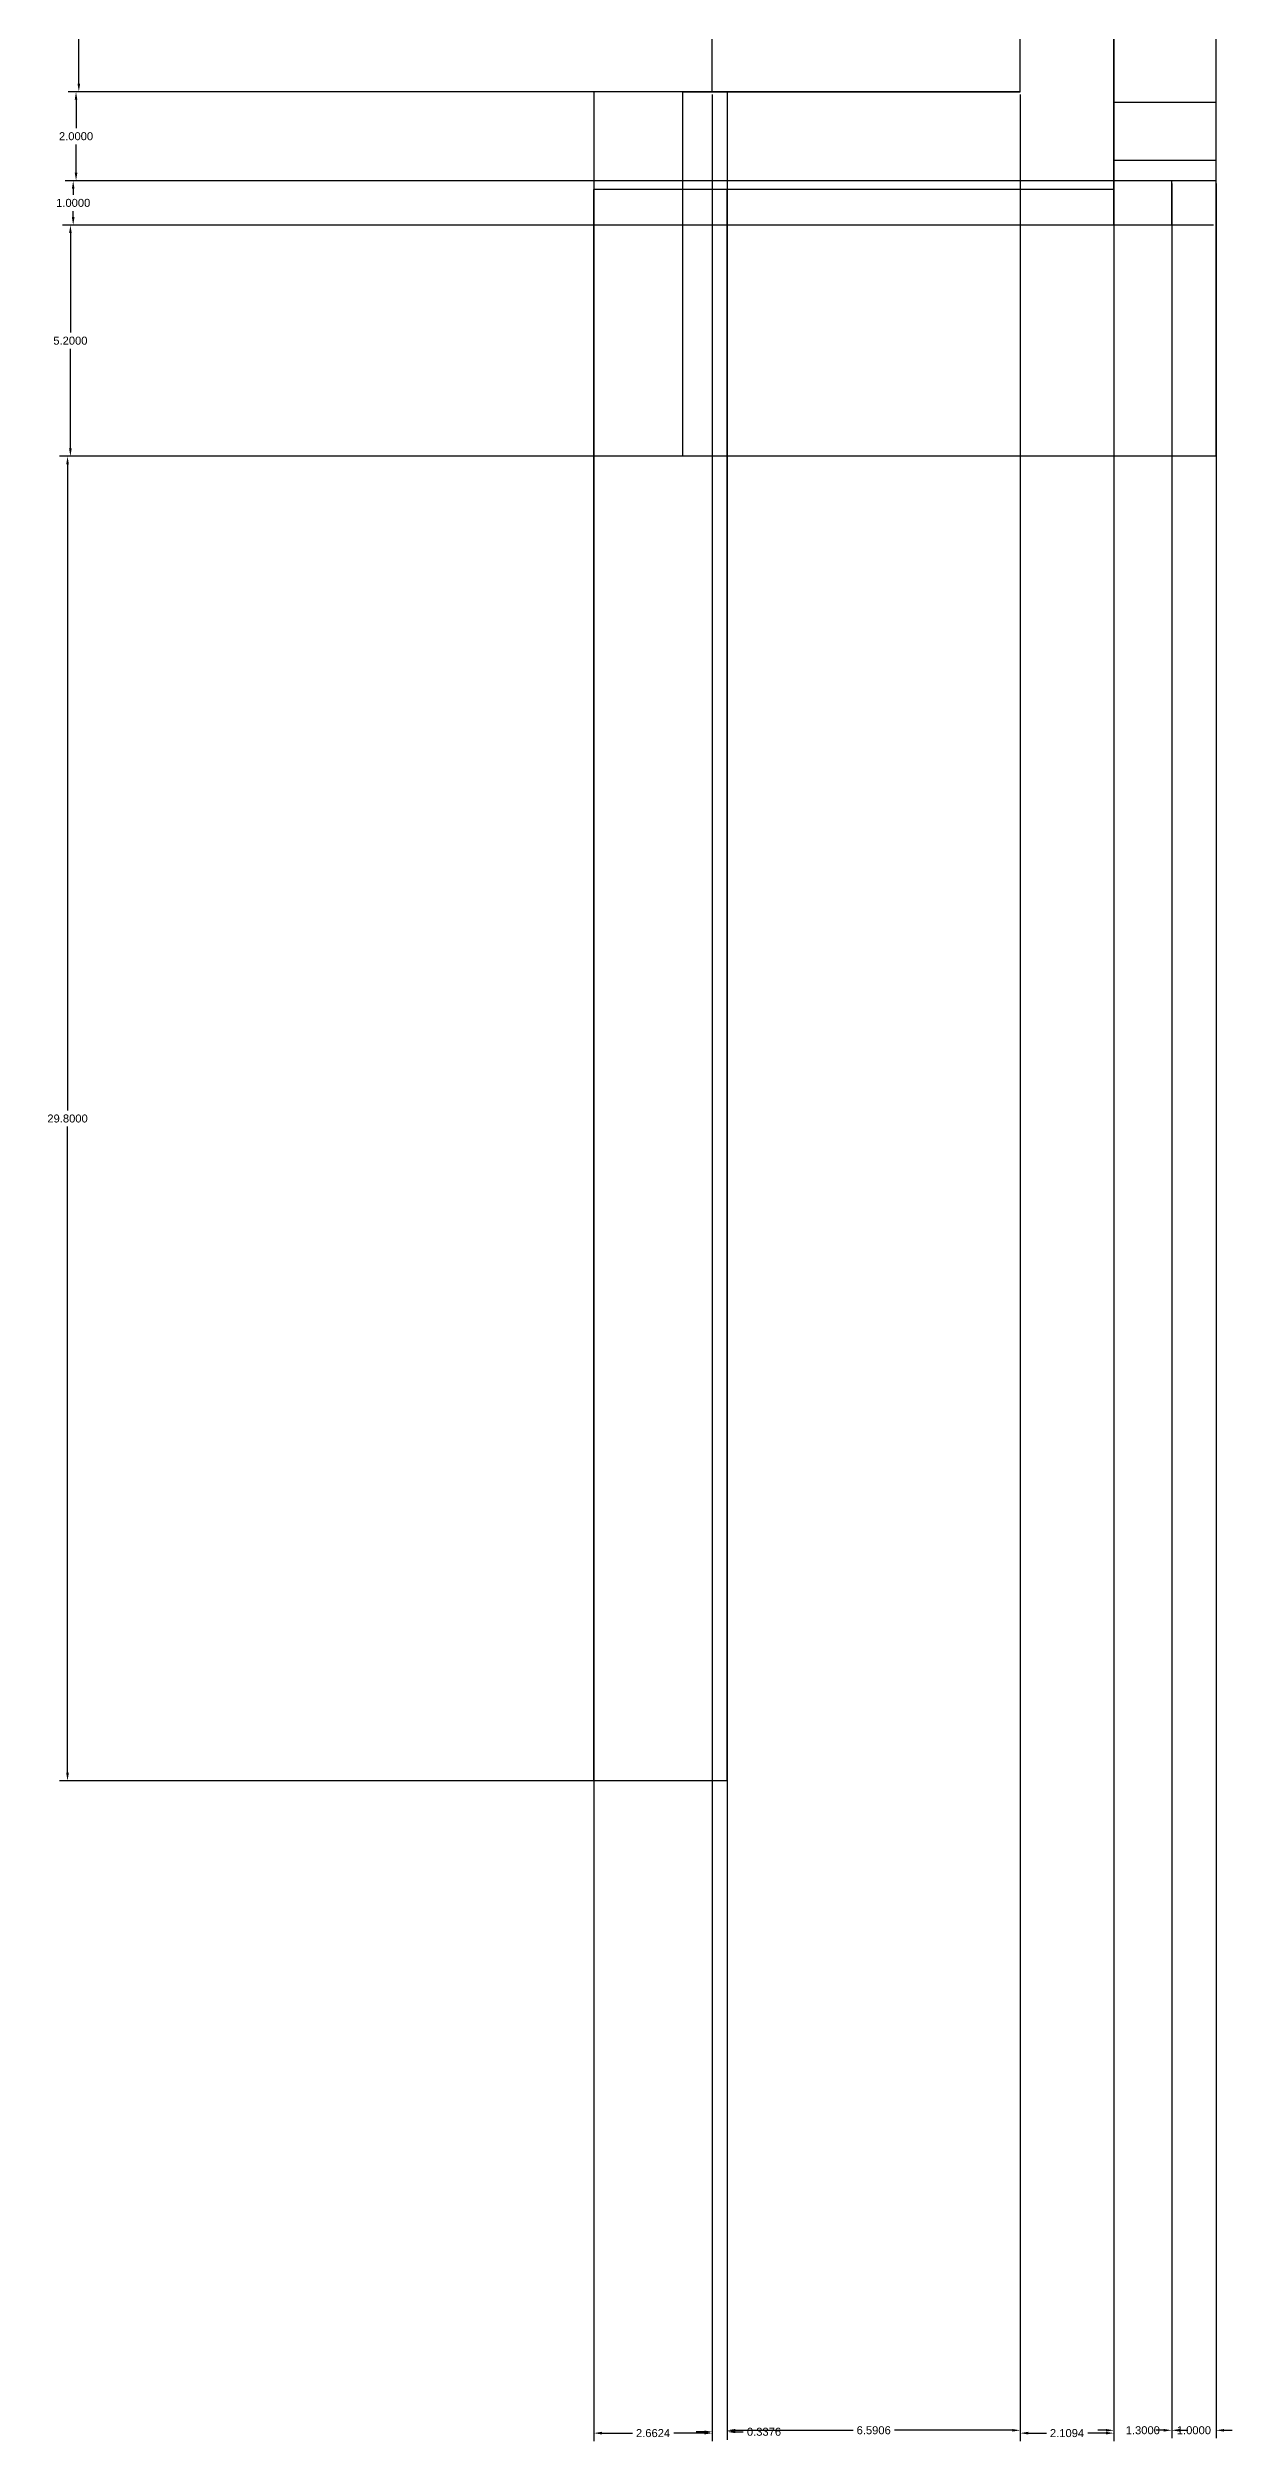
# Model space of a CAD drawing. Extents: x -25.8 to 0.9, y -67.4 to 31.5.
# Drawn here: x -25.8 to 0.9, y -67.4 to -13.5 of the extents above; entities that cross this region are included whole.
import ezdxf

# ---------------------------------------------------------------- set-up
doc = ezdxf.new("R2010")
doc.units = 0
doc.header["$MEASUREMENT"] = 0
doc.layers.get('0').update_dxf_attribs({"linetype": 'CONTINUOUS'})
doc.layers.get('Defpoints').update_dxf_attribs({"linetype": 'CONTINUOUS'})
doc.styles.get("Standard").update_dxf_attribs({"font": 'ARIAL.TTF'})
doc.dimstyles.get("Standard").update_dxf_attribs({"dimtxt": 0.18, "dimasz": 0.18, "dimexe": 0.18, "dimexo": 0.0625, "dimgap": 0.09, "dimtad": 0, "dimtih": 1, "dimtoh": 1, "dimdec": 4, "dimzin": 0, "dimdsep": 46, "dimtxsty": 'STANDARD', "dimcen": 0.09, "dimadec": 0, "dimazin": 0, "dimtfac": 1, "dimtdec": 4, "dimtofl": 0, "dimtmove": 0, "dimatfit": 3, "dimfxl": 1, "dimtolj": 1, "dimtzin": 0, "dimarcsym": 0})

# ---------------------------------------------------------------- blocks, each defined once
blk = doc.blocks.new('UNION003')
at = {"color": 0}
for p, q in [((-13.5, -4.3), (-13.5, 31.5)), ((-10.5, 31.5), (-13.5, 31.5)), ((-10.5, 1.7), (-10.5, 31.5)), ((-13.5, 28.01), (-13.5, 28.2)), ((-13.5, 27.468), (-13.5, 28.01)), ((-13.5, 26.657), (-13.5, 27.468)), ((-13.5, 25.7), (-13.5, 26.657)), ((-13.5, 24.743), (-13.5, 25.7)), ((-13.5, 23.932), (-13.5, 24.743)), ((-13.5, 23.39), (-13.5, 23.932)), ((-13.5, 23.2), (-13.5, 23.39)), ((-13.5, 6.533), (-13.5, 6.7)), ((-13.5, 6.056), (-13.5, 6.533)), ((-13.5, 5.342), (-13.5, 6.056)), ((-13.5, 4.5), (-13.5, 5.342)), ((-13.5, 3.658), (-13.5, 4.5)), ((-13.5, 2.944), (-13.5, 3.658)), ((-13.5, 2.467), (-13.5, 2.944)), ((-13.5, 2.3), (-13.5, 2.467)), ((-11.5, -4.3), (-11.5, 1.7)), ((-10.5, 1.7), (-11.5, 1.7)), ((-10.5, -4.3), (-10.5, 1.7)), ((0.5, 1.7), (-10.5, 1.7)), ((0.5, -4.5), (0.5, 1.7)), ((-1.8, -4.3), (-1.8, -3.5)), ((-0.5, -3.5), (-1.8, -3.5)), ((-0.5, -4.5), (-0.5, -3.5)), ((-0.5, -4.5), (-0.5, -3.5)), ((-13.5, -4.3), (-13.5, -6.5)), ((-11.5, -4.3), (-13.5, -4.3)), ((-11.5, -6.5), (-11.5, -4.3)), ((-10.5, -4.3), (-11.5, -4.3)), ((-10.5, -4.3), (-10.5, -6.5)), ((-1.8, -4.3), (-10.5, -4.3)), ((-1.8, -16.7), (-1.8, -4.3)), ((-1.8, -4.5), (-1.8, -4.3)), ((-1.8, -4.5), (-1.8, -4.957)), ((-0.5, -4.5), (-1.8, -4.5)), ((0.5, -4.5), (-0.5, -4.5)), ((0.5, -4.957), (0.5, -4.5)), ((-1.8, -4.957), (-1.8, -6.257)), ((0.5, -4.957), (-1.8, -4.957)), ((0.5, -6.257), (0.5, -4.957)), ((-1.8, -6.257), (-1.8, -8.204)), ((0.5, -6.257), (-1.8, -6.257)), ((0.5, -8.204), (0.5, -6.257)), ((-11.5, -6.5), (-13.5, -6.5)), ((-11.5, -6.5), (-10.5, -6.5)), ((-10.838, -14.5), (-10.838, -6.5)), ((-10.5, -6.5), (-3.909, -6.5)), ((-3.909, -14.5), (-3.909, -6.5)), ((-1.8, -8.204), (-1.8, -10.5)), ((0.5, -8.204), (-1.8, -8.204)), ((0.5, -10.5), (0.5, -8.204)), ((-1.8, -10.5), (-1.8, -12.796)), ((0.5, -10.5), (-1.8, -10.5)), ((0.5, -12.796), (0.5, -10.5)), ((-1.8, -12.796), (-1.8, -14.743)), ((0.5, -12.796), (-1.8, -12.796)), ((0.5, -14.743), (0.5, -12.796)), ((-11.5, -14.5), (-13.5, -14.5)), ((-13.5, -14.5), (-13.5, -16.7)), ((-11.5, -14.5), (-10.5, -14.5)), ((-11.5, -16.7), (-11.5, -14.5)), ((-10.5, -14.5), (-10.838, -14.5)), ((-3.909, -14.5), (-10.5, -14.5)), ((-10.5, -14.5), (-3.909, -14.5)), ((-10.5, -14.5), (-10.5, -16.7)), ((-1.8, -14.743), (-1.8, -16.043)), ((0.5, -14.743), (-1.8, -14.743)), ((0.5, -16.043), (0.5, -14.743)), ((-1.8, -16.043), (-1.8, -16.5)), ((0.5, -16.043), (-1.8, -16.043)), ((0.5, -16.5), (0.5, -16.043)), ((-1.8, -16.7), (-1.8, -16.5)), ((-0.5, -16.5), (-1.8, -16.5)), ((0.5, -16.5), (-0.5, -16.5)), ((0.5, -16.5), (-0.5, -16.5)), ((-0.5, -17.5), (-0.5, -16.5)), ((-0.5, -17.5), (-0.5, -16.5)), ((0.5, -22.7), (0.5, -16.5)), ((-11.5, -16.7), (-13.5, -16.7)), ((-13.5, -52.5), (-13.5, -16.7)), ((-11.5, -16.7), (-13.5, -16.7)), ((-10.5, -16.7), (-11.5, -16.7)), ((-10.5, -16.7), (-11.5, -16.7)), ((-11.5, -22.7), (-11.5, -16.7)), ((-1.8, -16.7), (-10.5, -16.7)), ((-1.8, -16.7), (-10.5, -16.7)), ((-10.5, -22.7), (-10.5, -16.7)), ((-1.8, -17.5), (-1.8, -16.7)), ((-0.5, -17.5), (-1.8, -17.5)), ((-0.5, -17.5), (-1.8, -17.5)), ((-10.5, -22.7), (-11.5, -22.7)), ((0.5, -22.7), (-10.5, -22.7)), ((-10.5, -52.5), (-10.5, -22.7)), ((-13.5, -23.467), (-13.5, -23.3)), ((-13.5, -23.944), (-13.5, -23.467)), ((-13.5, -24.658), (-13.5, -23.944)), ((-13.5, -25.5), (-13.5, -24.658)), ((-13.5, -26.342), (-13.5, -25.5)), ((-13.5, -27.056), (-13.5, -26.342)), ((-13.5, -27.533), (-13.5, -27.056)), ((-13.5, -27.7), (-13.5, -27.533)), ((-13.5, -44.39), (-13.5, -44.2)), ((-13.5, -44.932), (-13.5, -44.39)), ((-13.5, -45.743), (-13.5, -44.932)), ((-13.5, -46.7), (-13.5, -45.743)), ((-13.5, -47.657), (-13.5, -46.7)), ((-13.5, -48.468), (-13.5, -47.657)), ((-13.5, -49.01), (-13.5, -48.468)), ((-13.5, -49.2), (-13.5, -49.01)), ((-10.5, -52.5), (-13.5, -52.5))]:
    blk.add_line(p, q, dxfattribs=at)
blk = doc.blocks.new('*D1')
at = {"color": 0, "linetype": 'Continuous', "lineweight": -2, "transparency": 16777216}
for p, q in [((-13.5, -14.562), (-13.5, -67.356)), ((-10.838, -14.562), (-10.838, -67.356)), ((-13.32, -67.176), (-12.634, -67.176)), ((-11.018, -67.176), (-11.703, -67.176))]:
    blk.add_line(p, q, dxfattribs=at)
at = {"color": 0, "linetype": 'Continuous', "transparency": 16777216}
for points in [[(-13.32, -67.146), (-13.32, -67.206), (-13.5, -67.176)], [(-11.018, -67.146), (-11.018, -67.206), (-10.838, -67.176)]]:
    blk.add_solid(points, dxfattribs=at)
at = {"layer": 'Defpoints', "color": 0, "linetype": 'Continuous', "transparency": 16777216}
for p in [(-13.5, -14.5), (-10.838, -14.5), (-10.838, -67.176)]:
    blk.add_point(p, dxfattribs=at)
at = {"color": 0, "linetype": 'Continuous', "transparency": 16777216, "insert": (-12.169, -67.176), "char_height": 0.18, "attachment_point": 5}
blk.add_mtext('\\A1;2.6624', dxfattribs=at)
blk = doc.blocks.new('*D2')
at = {"color": 0, "linetype": 'Continuous', "lineweight": -2, "transparency": 16777216}
for p, q in [((-10.838, -14.562), (-10.838, -67.326)), ((-10.5, -14.562), (-10.5, -67.326)), ((-11.018, -67.146), (-11.198, -67.146)), ((-10.32, -67.146), (-10.14, -67.146))]:
    blk.add_line(p, q, dxfattribs=at)
at = {"color": 0, "linetype": 'Continuous', "transparency": 16777216}
for points in [[(-11.018, -67.116), (-11.018, -67.176), (-10.838, -67.146)], [(-10.32, -67.116), (-10.32, -67.176), (-10.5, -67.146)]]:
    blk.add_solid(points, dxfattribs=at)
at = {"layer": 'Defpoints', "color": 0, "linetype": 'Continuous', "transparency": 16777216}
for p in [(-10.838, -14.5), (-10.5, -14.5), (-10.5, -67.146)]:
    blk.add_point(p, dxfattribs=at)
at = {"color": 0, "linetype": 'Continuous', "transparency": 16777216, "insert": (-9.673, -67.146), "char_height": 0.18, "attachment_point": 5}
blk.add_mtext('\\A1;0.3376', dxfattribs=at)
blk = doc.blocks.new('*D3')
at = {"color": 0, "linetype": 'Continuous', "lineweight": -2, "transparency": 16777216}
for p, q in [((-10.5, -14.562), (-10.5, -67.292)), ((-3.909, -14.562), (-3.909, -67.292)), ((-10.32, -67.112), (-7.67, -67.112)), ((-4.089, -67.112), (-6.739, -67.112))]:
    blk.add_line(p, q, dxfattribs=at)
at = {"color": 0, "linetype": 'Continuous', "transparency": 16777216}
for points in [[(-10.32, -67.082), (-10.32, -67.142), (-10.5, -67.112)], [(-4.089, -67.082), (-4.089, -67.142), (-3.909, -67.112)]]:
    blk.add_solid(points, dxfattribs=at)
at = {"layer": 'Defpoints', "color": 0, "linetype": 'Continuous', "transparency": 16777216}
for p in [(-10.5, -14.5), (-3.909, -14.5), (-3.909, -67.112)]:
    blk.add_point(p, dxfattribs=at)
at = {"color": 0, "linetype": 'Continuous', "transparency": 16777216, "insert": (-7.205, -67.112), "char_height": 0.18, "attachment_point": 5}
blk.add_mtext('\\A1;6.5906', dxfattribs=at)
blk = doc.blocks.new('*D4')
at = {"color": 0, "linetype": 'Continuous', "lineweight": -2, "transparency": 16777216}
for p, q in [((-3.909, -14.562), (-3.909, -67.356)), ((-1.8, -14.562), (-1.8, -67.356)), ((-3.729, -67.176), (-3.32, -67.176)), ((-1.98, -67.176), (-2.389, -67.176))]:
    blk.add_line(p, q, dxfattribs=at)
at = {"color": 0, "linetype": 'Continuous', "transparency": 16777216}
for points in [[(-3.729, -67.146), (-3.729, -67.206), (-3.909, -67.176)], [(-1.98, -67.146), (-1.98, -67.206), (-1.8, -67.176)]]:
    blk.add_solid(points, dxfattribs=at)
at = {"layer": 'Defpoints', "color": 0, "linetype": 'Continuous', "transparency": 16777216}
for p in [(-3.909, -14.5), (-1.8, -14.5), (-1.8, -67.176)]:
    blk.add_point(p, dxfattribs=at)
at = {"color": 0, "linetype": 'Continuous', "transparency": 16777216, "insert": (-2.855, -67.176), "char_height": 0.18, "attachment_point": 5}
blk.add_mtext('\\A1;2.1094', dxfattribs=at)
blk = doc.blocks.new('*D5')
at = {"color": 0, "linetype": 'Continuous', "lineweight": -2, "transparency": 16777216}
for p, q in [((-1.8, -16.762), (-1.8, -67.292)), ((-0.5, -16.762), (-0.5, -67.292)), ((-1.98, -67.112), (-2.16, -67.112)), ((-0.32, -67.112), (-0.14, -67.112))]:
    blk.add_line(p, q, dxfattribs=at)
at = {"color": 0, "linetype": 'Continuous', "transparency": 16777216}
for points in [[(-1.98, -67.082), (-1.98, -67.142), (-1.8, -67.112)], [(-0.32, -67.082), (-0.32, -67.142), (-0.5, -67.112)]]:
    blk.add_solid(points, dxfattribs=at)
at = {"layer": 'Defpoints', "color": 0, "linetype": 'Continuous', "transparency": 16777216}
for p in [(-1.8, -16.7), (-0.5, -16.7), (-0.5, -67.112)]:
    blk.add_point(p, dxfattribs=at)
at = {"color": 0, "linetype": 'Continuous', "transparency": 16777216, "insert": (-1.15, -67.112), "char_height": 0.18, "attachment_point": 5}
blk.add_mtext('\\A1;1.3000', dxfattribs=at)
blk = doc.blocks.new('*D6')
at = {"color": 0, "linetype": 'Continuous', "lineweight": -2, "transparency": 16777216}
for p, q in [((-0.5, -16.562), (-0.5, -67.292)), ((0.5, -16.562), (0.5, -67.292)), ((-0.68, -67.112), (-0.86, -67.112)), ((0.68, -67.112), (0.86, -67.112))]:
    blk.add_line(p, q, dxfattribs=at)
at = {"color": 0, "linetype": 'Continuous', "transparency": 16777216}
for points in [[(-0.68, -67.082), (-0.68, -67.142), (-0.5, -67.112)], [(0.68, -67.082), (0.68, -67.142), (0.5, -67.112)]]:
    blk.add_solid(points, dxfattribs=at)
at = {"layer": 'Defpoints', "color": 0, "linetype": 'Continuous', "transparency": 16777216}
for p in [(-0.5, -16.5), (0.5, -16.5), (0.5, -67.112)]:
    blk.add_point(p, dxfattribs=at)
at = {"color": 0, "linetype": 'Continuous', "transparency": 16777216, "insert": (0, -67.112), "char_height": 0.18, "attachment_point": 5}
blk.add_mtext('\\A1;1.0000', dxfattribs=at)
blk = doc.blocks.new('*D7')
at = {"color": 0, "linetype": 'Continuous', "lineweight": -2, "transparency": 16777216}
for p, q in [((-10.562, -22.7), (-25.523, -22.7)), ((-25.343, -22.88), (-25.343, -37.418)), ((-25.343, -52.32), (-25.343, -37.782)), ((-10.562, -52.5), (-25.523, -52.5))]:
    blk.add_line(p, q, dxfattribs=at)
at = {"color": 0, "linetype": 'Continuous', "transparency": 16777216}
for points in [[(-25.373, -22.88), (-25.313, -22.88), (-25.343, -22.7)], [(-25.373, -52.32), (-25.313, -52.32), (-25.343, -52.5)]]:
    blk.add_solid(points, dxfattribs=at)
at = {"layer": 'Defpoints', "color": 0, "linetype": 'Continuous', "transparency": 16777216}
for p in [(-25.343, -22.7), (-10.5, -22.7), (-10.5, -52.5)]:
    blk.add_point(p, dxfattribs=at)
at = {"color": 0, "linetype": 'Continuous', "transparency": 16777216, "insert": (-25.343, -37.6), "char_height": 0.18, "attachment_point": 5}
blk.add_mtext('\\A1;29.8000', dxfattribs=at)
blk = doc.blocks.new('*D8')
at = {"color": 0, "linetype": 'Continuous', "lineweight": -2, "transparency": 16777216}
for p, q in [((0.438, -17.5), (-25.459, -17.5)), ((-25.279, -17.68), (-25.279, -19.918)), ((-25.279, -22.52), (-25.279, -20.282)), ((0.438, -22.7), (-25.459, -22.7))]:
    blk.add_line(p, q, dxfattribs=at)
at = {"color": 0, "linetype": 'Continuous', "transparency": 16777216}
for points in [[(-25.309, -17.68), (-25.249, -17.68), (-25.279, -17.5)], [(-25.309, -22.52), (-25.249, -22.52), (-25.279, -22.7)]]:
    blk.add_solid(points, dxfattribs=at)
at = {"layer": 'Defpoints', "color": 0, "linetype": 'Continuous', "transparency": 16777216}
for p in [(-25.279, -17.5), (0.5, -17.5), (0.5, -22.7)]:
    blk.add_point(p, dxfattribs=at)
at = {"color": 0, "linetype": 'Continuous', "transparency": 16777216, "insert": (-25.279, -20.1), "char_height": 0.18, "attachment_point": 5}
blk.add_mtext('\\A1;5.2000', dxfattribs=at)
blk = doc.blocks.new('*D9')
at = {"color": 0, "linetype": 'Continuous', "lineweight": -2, "transparency": 16777216}
for p, q in [((-0.563, -16.5), (-25.396, -16.5)), ((-25.216, -16.68), (-25.216, -16.818)), ((-25.216, -17.32), (-25.216, -17.182)), ((-0.563, -17.5), (-25.396, -17.5))]:
    blk.add_line(p, q, dxfattribs=at)
at = {"color": 0, "linetype": 'Continuous', "transparency": 16777216}
for points in [[(-25.246, -16.68), (-25.186, -16.68), (-25.216, -16.5)], [(-25.246, -17.32), (-25.186, -17.32), (-25.216, -17.5)]]:
    blk.add_solid(points, dxfattribs=at)
at = {"layer": 'Defpoints', "color": 0, "linetype": 'Continuous', "transparency": 16777216}
for p in [(-25.216, -16.5), (-0.5, -16.5), (-0.5, -17.5)]:
    blk.add_point(p, dxfattribs=at)
at = {"color": 0, "linetype": 'Continuous', "transparency": 16777216, "insert": (-25.216, -17), "char_height": 0.18, "attachment_point": 5}
blk.add_mtext('\\A1;1.0000', dxfattribs=at)
blk = doc.blocks.new('*D10')
at = {"color": 0, "linetype": 'Continuous', "lineweight": -2, "transparency": 16777216}
for p, q in [((-3.972, -14.5), (-25.332, -14.5)), ((-25.152, -14.68), (-25.152, -15.318)), ((-25.152, -16.32), (-25.152, -15.682)), ((-3.972, -16.5), (-25.332, -16.5))]:
    blk.add_line(p, q, dxfattribs=at)
at = {"color": 0, "linetype": 'Continuous', "transparency": 16777216}
for points in [[(-25.182, -14.68), (-25.122, -14.68), (-25.152, -14.5)], [(-25.182, -16.32), (-25.122, -16.32), (-25.152, -16.5)]]:
    blk.add_solid(points, dxfattribs=at)
at = {"layer": 'Defpoints', "color": 0, "linetype": 'Continuous', "transparency": 16777216}
for p in [(-25.152, -14.5), (-3.909, -14.5), (-3.909, -16.5)]:
    blk.add_point(p, dxfattribs=at)
at = {"color": 0, "linetype": 'Continuous', "transparency": 16777216, "insert": (-25.152, -15.5), "char_height": 0.18, "attachment_point": 5}
blk.add_mtext('\\A1;2.0000', dxfattribs=at)
blk = doc.blocks.new('*D11')
at = {"color": 0, "linetype": 'Continuous', "lineweight": -2, "transparency": 16777216}
for p, q in [((-3.972, -6.5), (-25.269, -6.5)), ((-25.089, -6.68), (-25.089, -10.318)), ((-25.089, -14.32), (-25.089, -10.682)), ((-3.972, -14.5), (-25.269, -14.5))]:
    blk.add_line(p, q, dxfattribs=at)
at = {"color": 0, "linetype": 'Continuous', "transparency": 16777216}
for points in [[(-25.119, -6.68), (-25.059, -6.68), (-25.089, -6.5)], [(-25.119, -14.32), (-25.059, -14.32), (-25.089, -14.5)]]:
    blk.add_solid(points, dxfattribs=at)
at = {"layer": 'Defpoints', "color": 0, "linetype": 'Continuous', "transparency": 16777216}
for p in [(-25.089, -6.5), (-3.909, -6.5), (-3.909, -14.5)]:
    blk.add_point(p, dxfattribs=at)
at = {"color": 0, "linetype": 'Continuous', "transparency": 16777216, "insert": (-25.089, -10.5), "char_height": 0.18, "attachment_point": 5}
blk.add_mtext('\\A1;8.0000', dxfattribs=at)

msp = doc.modelspace()

# ---------------------------------------------------------------- block references
at = {"color": 0}
msp.add_blockref('UNION003', (0, 0), dxfattribs=at)

# ---------------------------------------------------------------- dimensions: what is measured, and where the dimension line sits
at = {"linetype": 'Continuous'}
for base, p1, p2, picture, middle in [((-25.08874, -6.5), (-3.9094, -14.5), (-3.9094, -6.5), '*D11', (-25.08874, -10.5)), ((-25.15229, -14.5), (-3.9094, -16.5), (-3.9094, -14.5), '*D10', (-25.15229, -15.5)), ((-25.21584, -16.5), (-0.5, -17.5), (-0.5, -16.5), '*D9', (-25.21584, -17)), ((-25.27939, -17.5), (0.5, -22.7), (0.5, -17.5), '*D8', (-25.27939, -20.1)), ((-25.34295, -22.7), (-10.5, -52.5), (-10.5, -22.7), '*D7', (-25.34295, -37.6))]:
    dim = msp.add_linear_dim(base=base, p1=p1, p2=p2, angle=90, dimstyle='Standard', dxfattribs=at)
    dim.commit()
    dim.dimension.update_dxf_attribs({"geometry": picture, "text_midpoint": middle})
for base, p1, p2, picture, middle in [((-10.8376, -67.17593), (-13.5, -14.5), (-10.8376, -14.5), '*D1', (-12.1688, -67.17593)), ((-10.5, -67.14593), (-10.8376, -14.5), (-10.5, -14.5), '*D2', (-9.67287, -67.14593)), ((-3.9094, -67.11236), (-10.5, -14.5), (-3.9094, -14.5), '*D3', (-7.2047, -67.11236)), ((-1.8, -67.17593), (-3.9094, -14.5), (-1.8, -14.5), '*D4', (-2.8547, -67.17593)), ((0.5, -67.11236), (-0.5, -16.5), (0.5, -16.5), '*D6', (0, -67.11236)), ((-0.5, -67.11236), (-1.8, -16.7), (-0.5, -16.7), '*D5', (-1.15, -67.11236))]:
    dim = msp.add_linear_dim(base=base, p1=p1, p2=p2, dimstyle='Standard', dxfattribs=at)
    dim.commit()
    dim.dimension.update_dxf_attribs({"geometry": picture, "text_midpoint": middle})

doc.saveas('drawing.dxf')
